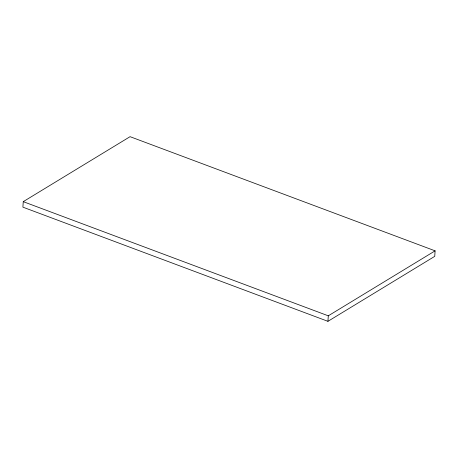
<?xml version="1.0" encoding="UTF-8"?>
<svg xmlns="http://www.w3.org/2000/svg" width="458" height="458" viewBox="0 0 458 458"><rect width="100%" height="100%" fill="white"/><g stroke="black" fill="none" stroke-linecap="round" stroke-linejoin="round"><path stroke-width="0.69" d="M23.255 201.652L22.9 207.159L327.934 321.327L434.745 256.348L435.1 250.841L130.066 136.673L23.255 201.652L328.289 315.82L435.1 250.841M327.934 321.327L328.289 315.82"/></g></svg>
